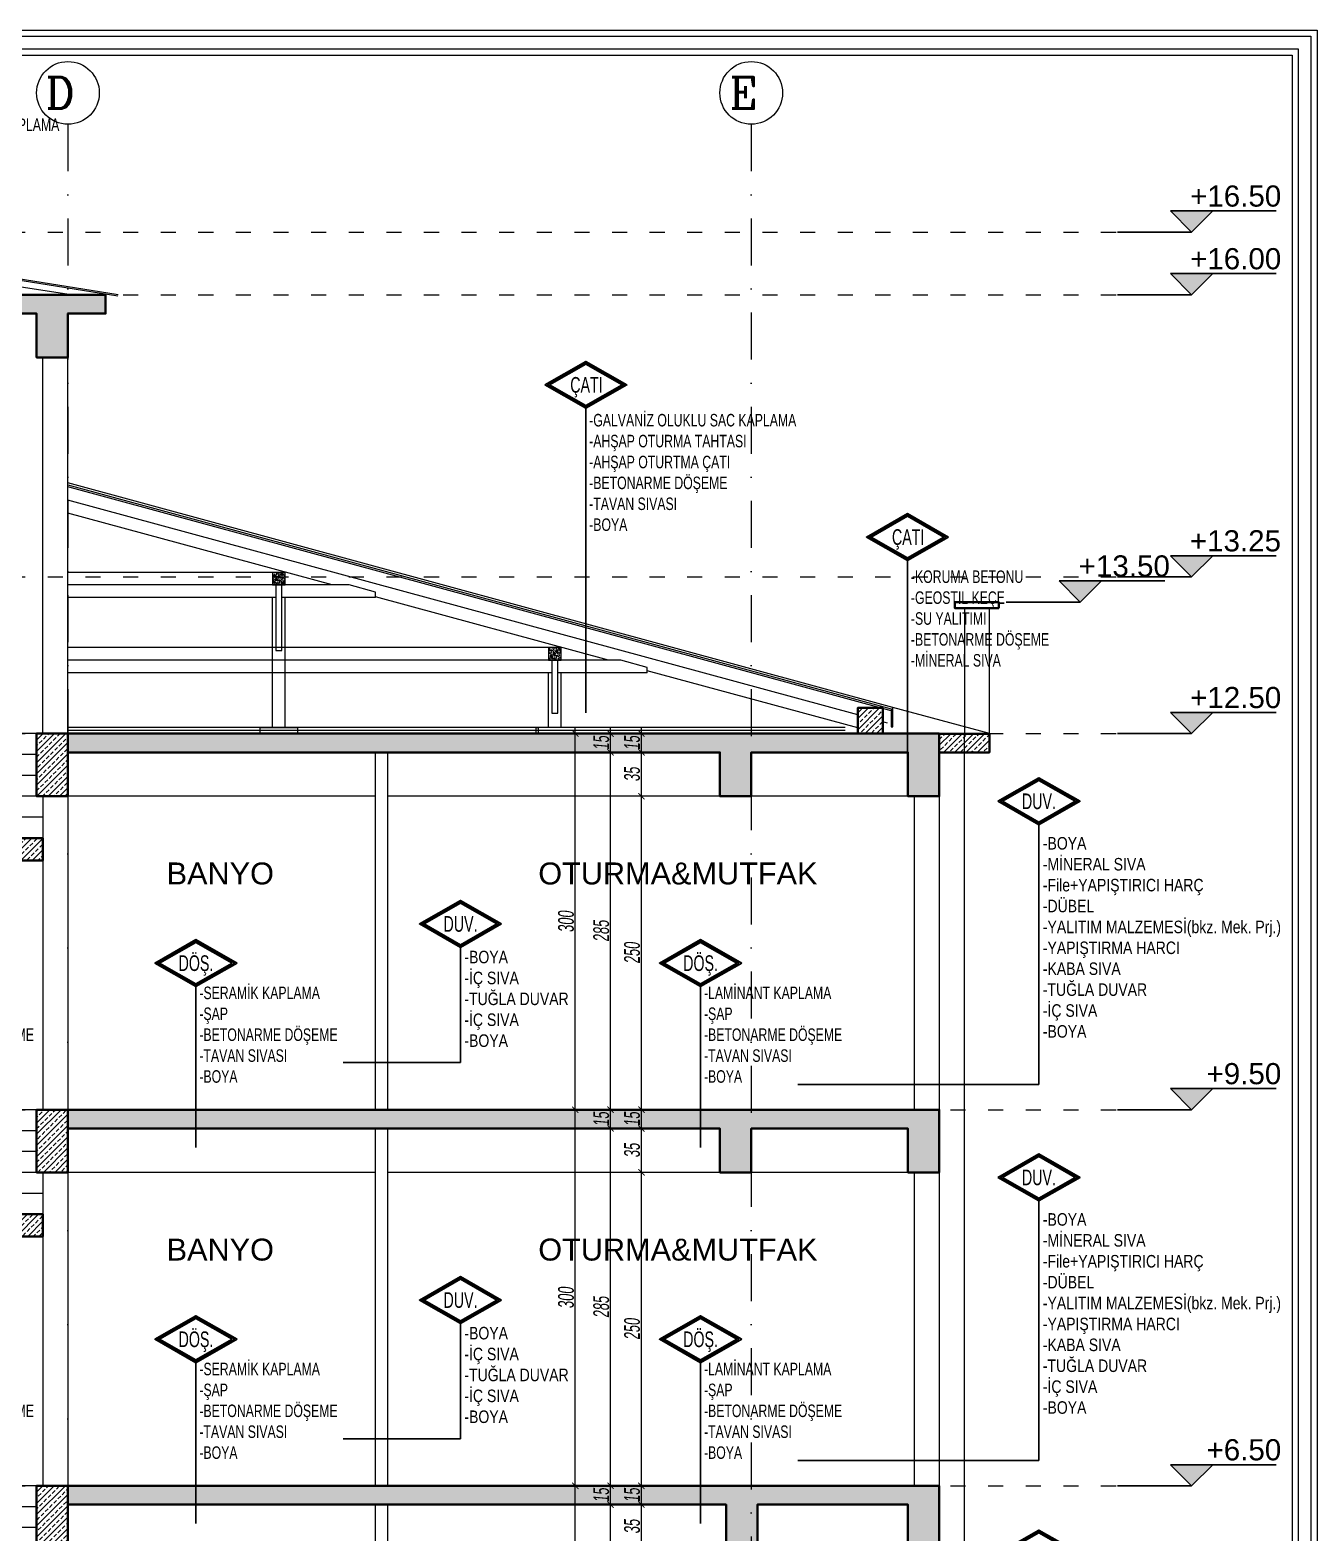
# Model space of a CAD drawing. Header units: millimetres. Extents: x -2145 to 33996, y -835 to 2363.
# Drawn here: x 24819 to 25843, y 467 to 1665 of the extents above; entities that cross this region are included whole.
import ezdxf
from ezdxf.enums import TextEntityAlignment as Align

# ---------------------------------------------------------------- set-up
doc = ezdxf.new("R2010")
doc.units = ezdxf.units.MM
for name, pattern in [('101_TA_921_251_SEC_500&200$0${ Origin Line }', [0]), ('ACAD_ISO03W100', [30, 12, -18]), ('DASHDOT', [1, 0.5, -0.25, 0, -0.25])]:
    doc.linetypes.add(name, pattern=pattern)
for name, color, linetype, lineweight in [('0709_İZOLASYON_Isı', 24, 'BATTING', 5), ('arcCGDM_antet', 85, 'Continuous', 20), ('görünüş 2', 253, 'Continuous', 9), ('NET_AKS', 251, 'DASHDOT', 9), ('NET_AKS_YAZI', 31, 'DASHDOT', 9), ('NET_CATI_KAPLAMA', 254, 'Continuous', 13), ('NET_CATI_TASIYICI', 252, 'Continuous', 9), ('NET_DUVAR', 150, 'Continuous', 18), ('NET_GORUNUS_AKS', 9, 'ACAD_ISO03W100', 9), ('NET_KESİT_KOT', 104, 'Continuous', 25), ('NET_KOLON_TARAMA', 8, 'Continuous', 0), ('NET_TAŞIYICI', 1, 'Continuous', 35), ('NET_ÖLÇÜ İÇ', 54, 'Continuous', 9), ('T-INCE', 254, 'Continuous', 0)]:
    doc.layers.add(name, color=color, linetype=linetype, lineweight=lineweight)
doc.layers.add('NET_YAZI_KATMAN', color=212, linetype='Continuous')
doc.layers.add('text', color=7, linetype='Continuous')
doc.styles.add('A-arial', font='arial.ttf')
doc.styles.add('ARIALTR', font='arial.ttf', dxfattribs={"width": 0.8, "height": 22.5})
doc.styles.add('BODRUM', font='swisscl.ttf', dxfattribs={"width": 0.8, "oblique": 5})
doc.styles.add('MAHAL', font='swisse.ttf', dxfattribs={"width": 0.8})
doc.styles.get("Standard").update_dxf_attribs({"font": 'arial.ttf'})
doc.styles.add('TAks_2', font='ROMANC', dxfattribs={"height": 5})
doc.linetypes.add('BATTING', pattern='A,0.00254,-2.54,[134,ltypeshp.shx,S=2.54,R=0,X=-2.54,Y=0],-5.08,[134,ltypeshp.shx,S=2.54,R=180,X=2.54,Y=0],-2.54', length=10.16254)
doc.dimstyles.new('olcu-50', dxfattribs={"dimscale": 0, "dimtxt": 12.5, "dimasz": 5, "dimexe": 10, "dimexo": 10, "dimgap": 1, "dimtad": 1, "dimdec": 1, "dimzin": 12, "dimtxsty": 'BODRUM', "dimblk": 'ARCHTICK', "dimcen": 8, "dimdle": 5, "dimclrd": 256, "dimclre": 256, "dimclrt": 256, "dimadec": 0, "dimazin": 2, "dimtfac": 1, "dimtdec": 1, "dimtix": 1, "dimtmove": 0, "dimatfit": 3, "dimldrblk": 'ARCHTICK', "dimfxl": 15, "dimfxlon": 1, "dimlwd": -1, "dimlwe": -1, "dimarcsym": 0})
pattern_1 = [(45, (-25702.658, -376.2804), (-4.490128, 4.490128), []), (45, (-25698.168, -376.2804), (-4.490128, 4.490128), [3.175, -1.5875])]

# ---------------------------------------------------------------- blocks, each defined once
blk = doc.blocks.new('*U105')
blk.add_line((0, 0), (0, 128.3))
at = {"ltscale": 150}
for points in [[(32.8, 147), (0, 128.3), (-32.8, 147), (0, 165.8)], [(30.9, 147), (0, 129.4), (-30.9, 147), (0, 164.7)]]:
    blk.add_lwpolyline(points, close=True, dxfattribs=at)
blk.add_lwpolyline([(29, 147), (0, 130.5), (-29, 147), (0, 163.6), (29, 147)], dxfattribs=at)
at = {"style": 'MAHAL', "width": 0.65}
blk.add_attdef('POZ', text='', height=12.5, dxfattribs=at).set_placement((0, 147), align=Align.MIDDLE_CENTER)
blk = doc.blocks.new('*U107')
blk.add_line((0, 0), (0, 207))
at = {"ltscale": 150}
for points in [[(32.8, 225.8), (0, 207), (-32.8, 225.8), (0, 244.5)], [(30.9, 225.8), (0, 208.1), (-30.9, 225.8), (0, 243.4)]]:
    blk.add_lwpolyline(points, close=True, dxfattribs=at)
blk.add_lwpolyline([(29, 225.8), (0, 209.2), (-29, 225.8), (0, 242.4), (29, 225.8)], dxfattribs=at)
at = {"style": 'MAHAL', "width": 0.65}
blk.add_attdef('POZ', text='', height=12.5, dxfattribs=at).set_placement((0, 225.8), align=Align.MIDDLE_CENTER)
blk = doc.blocks.new('*U106')
blk.add_line((0, 0), (0, 91.9))
at = {"ltscale": 150}
for points in [[(32.8, 110.6), (0, 91.9), (-32.8, 110.6), (0, 129.3)], [(30.9, 110.6), (0, 92.9), (-30.9, 110.6), (0, 128.3)]]:
    blk.add_lwpolyline(points, close=True, dxfattribs=at)
blk.add_lwpolyline([(29, 110.6), (0, 94), (-29, 110.6), (0, 127.2), (29, 110.6)], dxfattribs=at)
at = {"style": 'MAHAL', "width": 0.65}
blk.add_attdef('POZ', text='', height=12.5, dxfattribs=at).set_placement((0, 110.6), align=Align.MIDDLE_CENTER)
blk = doc.blocks.new('A$C5e66993a')
at = {"layer": 'NET_KOLON_TARAMA'}
h = blk.add_hatch(dxfattribs=at)
h.set_pattern_fill('ANSI33', color=256)
h.set_pattern_definition([(45, (-25727.658, -376.2804), (-4.490128, 4.490128), []), (45, (-25723.168, -376.2804), (-4.490128, 4.490128), [3.175, -1.5875])])
h.paths.add_polyline_path([(-695, 0), (-720, 0), (-720, -50), (-695, -50)])
h = blk.add_hatch(dxfattribs=at)
h.set_pattern_fill('ANSI33', color=256)
h.set_pattern_definition([(45, (-25702.658, -376.2804), (-4.490128, 4.490128), []), (45, (-25698.168, -376.2804), (-4.490128, 4.490128), [3.175, -1.5875])])
h.paths.add_polyline_path([(-695, -15), (-175, -15), (-175, -50), (-150, -50), (-150, -15), (-25, -15), (-25, -50), (0, -50), (0, 0), (-695, 0)])
h = blk.add_hatch(dxfattribs=at)
h.set_pattern_fill('ANSI33', color=256)
h.set_pattern_definition([(45, (-25574.614, -504.1625), (-4.490128, 4.490128), []), (45, (-25570.124, -504.1625), (-4.490128, 4.490128), [3.175, -1.5875])])
h.paths.add_polyline_path([(-910.8, -215), (-949.2, -215), (-949.2, -200), (-909, -200), (-909, -183.3), (-895, -183.3), (-895, -166.6), (-867, -166.6), (-867, -150), (-840, -150), (-840, -133.3), (-827, -133.3), (-827, -116.6), (-807.9, -116.6), (-807.9, -100), (-783.2, -100), (-783.2, -83.4), (-715, -83.4), (-715, -101.1), (-761, -101.1), (-793.7, -119.3), (-822.6, -146.9), (-839.4, -162.1), (-862.1, -175.7), (-889.6, -194.2)])
at = {"layer": 'NET_DUVAR'}
for p, q in [((-450, -15), (-450, -300)), ((-440, -15), (-440, -300)), ((-715, -50), (-715, -300)), ((-695, -50), (-695, -300)), ((-20, -50), (-20, -300)), ((0, -50), (0, -300))]:
    blk.add_line(p, q, dxfattribs=at)
at = {"layer": 'NET_TAŞIYICI'}
for points in [[(-695, 0), (-720, 0), (-720, -50), (-695, -50)], [(-695, -15), (-175, -15), (-175, -50), (-150, -50), (-150, -15), (-25, -15), (-25, -50), (0, -50), (0, 0), (-695, 0)]]:
    blk.add_lwpolyline(points, close=True, dxfattribs=at)
blk.add_lwpolyline([(-783.2, -83.4), (-715, -83.4), (-715, -101.1), (-761, -101.1)], dxfattribs=at)
at = {"layer": 'NET_YAZI_KATMAN'}
for p, q in [((-475.4, -262.4), (-381.9, -262.4)), ((79.5, -279.8), (-112.9, -279.8))]:
    blk.add_line(p, q, dxfattribs=at)
at = {"layer": 'NET_ÖLÇÜ İÇ'}
blk.add_lwpolyline([(20, -300), (20, 0)], dxfattribs=at)
at = {"layer": 'T-INCE'}
for p, q in [((-720, 0), (-827, 0)), ((-720, -16.7), (-827, -16.7)), ((-720, -33.3), (-827, -33.3)), ((-720, -50), (-827, -50)), ((-450, -50), (-695, -50)), ((-175, -50), (-440, -50)), ((-25, -50), (-150, -50)), ((-715, -66.7), (-827, -66.7))]:
    blk.add_line(p, q, dxfattribs=at)
at = {"layer": 'NET_YAZI_KATMAN'}
ref = blk.add_blockref('*U107', (79.5, -279.8), dxfattribs=dict(at, xscale=-1.000033247630419, yscale=1.000033247630419, zscale=1.000033247630419))
ref.add_attrib('POZ', 'DUV.', dxfattribs={"layer": '0', "height": 12.5, "style": 'MAHAL', "width": 0.65}).set_placement((79.5, -54), align=Align.MIDDLE_CENTER)
at = {"layer": 'NET_YAZI_KATMAN', "xscale": 1.000033247630419, "yscale": 1.000033247630419, "zscale": 1.000033247630419}
for name, p, values in [('*U106', (-381.9, -262.4), {'POZ': 'DUV.'}), ('*U105', (-592.9, -330.1), {'POZ': 'DÖŞ.'}), ('*U105', (-190.4, -330.1), {'POZ': 'DÖŞ.'})]:
    blk.add_blockref(name, p, dxfattribs=at).add_auto_attribs(values)
at = {"layer": 'NET_YAZI_KATMAN', "char_height": 10, "width": 203.343, "attachment_point": 1, "style": 'ARIALTR'}
for s, insert in [(' -BOYA\\P -MİNERAL SIVA\\P -File+YAPIŞTIRICI HARÇ\\P -DÜBEL\\P -YALITIM MALZEMESİ(bkz. Mek. Prj.)\\P -YAPIŞTIRMA HARCI\\P -KABA SIVA\\P -TUĞLA DUVAR\\P -İÇ SIVA\\P -BOYA', (79.5, -82.5)), (' -BOYA\\P -İÇ SIVA\\P -TUĞLA DUVAR\\P -İÇ SIVA\\P -BOYA', (-381.9, -173.2)), ('{\\W0.7; -SERAMİK KAPLAMA\\P -ŞAP\\P -BETONARME DÖŞEME\\P -TAVAN SIVASI\\P -BOYA}', (-835.1, -201.8)), ('{\\W0.7; -SERAMİK KAPLAMA\\P -ŞAP\\P -BETONARME DÖŞEME\\P -TAVAN SIVASI\\P -BOYA}', (-592.9, -201.8)), ('{\\W0.7; -LAMİNANT KAPLAMA\\P -ŞAP\\P -BETONARME DÖŞEME\\P -TAVAN SIVASI\\P -BOYA}', (-190.4, -201.8))]:
    blk.add_mtext(s, dxfattribs=dict(at, insert=insert))
at = {"layer": 'text', "linetype": 'Continuous', "char_height": 17.5, "width": 180, "attachment_point": 2, "line_spacing_factor": 0.9}
for s, insert in [('BANYO', (-573.5, -102.8)), ('OTURMA&MUTFAK', (-208.5, -102.8))]:
    blk.add_mtext(s, dxfattribs=dict(at, insert=insert))
blk = doc.blocks.new('A$Cfb3bce43')
at = {"layer": 'NET_KOLON_TARAMA'}
h = blk.add_hatch(dxfattribs=at)
h.set_pattern_fill('ANSI33', color=256)
h.set_pattern_definition(pattern_1)
h.paths.add_polyline_path([(-695, 0), (-720, 0), (-720, -50), (-695, -50)])
h = blk.add_hatch(dxfattribs=at)
h.set_pattern_fill('ANSI33', color=256)
h.set_pattern_definition(pattern_1)
h.paths.add_polyline_path([(-695, -15), (-170, -15), (-170, -50), (-145, -50), (-145, -15), (-25, -15), (-25, -50), (0, -50), (0, 0), (-695, 0)])
at = {"layer": 'NET_DUVAR'}
for p, q in [((-450, -15), (-450, -300)), ((-440, -15), (-440, -300))]:
    blk.add_line(p, q, dxfattribs=at)
at = {"layer": 'NET_TAŞIYICI'}
for points in [[(-695, 0), (-720, 0), (-720, -50), (-695, -50)], [(-695, -15), (-170, -15), (-170, -50), (-145, -50), (-145, -15), (-25, -15), (-25, -50), (0, -50), (0, 0), (-695, 0)]]:
    blk.add_lwpolyline(points, close=True, dxfattribs=at)
at = {"layer": 'T-INCE'}
for p, q in [((-720, 0), (-827, 0)), ((-720, -16.7), (-827, -16.7)), ((-720, -33.3), (-827, -33.3))]:
    blk.add_line(p, q, dxfattribs=at)
blk.add_lwpolyline([(20, -300), (20, 0)], dxfattribs=at)
at = {"layer": 'NET_YAZI_KATMAN'}
ref = blk.add_blockref('*U107', (79.5, -279.8), dxfattribs=dict(at, xscale=-1.000033247630419, yscale=1.000033247630419, zscale=1.000033247630419))
ref.add_attrib('POZ', 'DUV.', dxfattribs={"layer": '0', "height": 12.5, "style": 'MAHAL', "width": 0.65}).set_placement((79.5, -54), align=Align.MIDDLE_CENTER)
blk = doc.blocks.new('*U44')
blk.add_line((0, 0), (0, 242.8))
at = {"ltscale": 150}
for points in [[(32.8, 261.5), (0, 242.8), (-32.8, 261.5), (0, 280.2)], [(30.9, 261.5), (0, 243.8), (-30.9, 261.5), (0, 279.1)]]:
    blk.add_lwpolyline(points, close=True, dxfattribs=at)
blk.add_lwpolyline([(29, 261.5), (0, 244.9), (-29, 261.5), (0, 278.1), (29, 261.5)], dxfattribs=at)
at = {"style": 'MAHAL', "width": 0.65}
blk.add_attdef('POZ', text='', height=12.5, dxfattribs=at).set_placement((0, 261.5), align=Align.MIDDLE_CENTER)
blk = doc.blocks.new('_ArchTick')
at = {"color": 0, "linetype": 'ByBlock', "const_width": 0.15}
blk.add_lwpolyline([(-0.5, -0.5), (0.5, 0.5)], dxfattribs=at)
blk = doc.blocks.new('*D700')
at = {"layer": 'Defpoints', "color": 0, "transparency": 16777216}
for p in [(25307, 504.2), (25307, 504.2), (25307, 489.2)]:
    blk.add_point(p, dxfattribs=at)
at = {"layer": 'NET_ÖLÇÜ İÇ', "transparency": 16777216}
for p, q in [((25307, 504.2), (25297, 504.2)), ((25307, 484.2), (25307, 509.2)), ((25307, 489.2), (25297, 489.2))]:
    blk.add_line(p, q, dxfattribs=at)
at = {"layer": 'NET_ÖLÇÜ İÇ', "transparency": 16777216, "xscale": 5, "yscale": 5, "zscale": 5}
for p, rotation in [((25307, 504.2), 90), ((25307, 489.2), 270)]:
    blk.add_blockref('_ArchTick', p, dxfattribs=dict(at, rotation=rotation))
at = {"layer": 'NET_ÖLÇÜ İÇ', "transparency": 16777216, "insert": (25299.6, 496.7), "char_height": 12.5, "attachment_point": 5, "rotation": 90, "style": 'BODRUM'}
blk.add_mtext('15', dxfattribs=at)
blk = doc.blocks.new('*D701')
at = {"layer": 'Defpoints', "color": 0, "transparency": 16777216}
for p in [(25307, 754.2), (25307, 754.2), (25307, 504.2)]:
    blk.add_point(p, dxfattribs=at)
at = {"layer": 'NET_ÖLÇÜ İÇ', "transparency": 16777216}
for p, q in [((25307, 499.2), (25307, 759.2)), ((25307, 754.2), (25297, 754.2)), ((25307, 504.2), (25297, 504.2))]:
    blk.add_line(p, q, dxfattribs=at)
at = {"layer": 'NET_ÖLÇÜ İÇ', "transparency": 16777216, "xscale": 5, "yscale": 5, "zscale": 5}
for p, rotation in [((25307, 754.2), 90), ((25307, 504.2), 270)]:
    blk.add_blockref('_ArchTick', p, dxfattribs=dict(at, rotation=rotation))
at = {"layer": 'NET_ÖLÇÜ İÇ', "transparency": 16777216, "insert": (25299.6, 629.2), "char_height": 12.5, "attachment_point": 5, "rotation": 90, "style": 'BODRUM'}
blk.add_mtext('250', dxfattribs=at)
blk = doc.blocks.new('*D702')
at = {"layer": 'Defpoints', "color": 0, "transparency": 16777216}
for p in [(25307, 804.2), (25307, 804.2), (25307, 789.2)]:
    blk.add_point(p, dxfattribs=at)
at = {"layer": 'NET_ÖLÇÜ İÇ', "transparency": 16777216}
for p, q in [((25307, 804.2), (25297, 804.2)), ((25307, 784.2), (25307, 809.2)), ((25307, 789.2), (25297, 789.2))]:
    blk.add_line(p, q, dxfattribs=at)
at = {"layer": 'NET_ÖLÇÜ İÇ', "transparency": 16777216, "xscale": 5, "yscale": 5, "zscale": 5}
for p, rotation in [((25307, 804.2), 90), ((25307, 789.2), 270)]:
    blk.add_blockref('_ArchTick', p, dxfattribs=dict(at, rotation=rotation))
at = {"layer": 'NET_ÖLÇÜ İÇ', "transparency": 16777216, "insert": (25299.6, 796.7), "char_height": 12.5, "attachment_point": 5, "rotation": 90, "style": 'BODRUM'}
blk.add_mtext('15', dxfattribs=at)
blk = doc.blocks.new('*D703')
at = {"layer": 'Defpoints', "color": 0, "transparency": 16777216}
for p in [(25307, 1054.2), (25307, 1054.2), (25307, 804.2)]:
    blk.add_point(p, dxfattribs=at)
at = {"layer": 'NET_ÖLÇÜ İÇ', "transparency": 16777216}
for p, q in [((25307, 799.2), (25307, 1059.2)), ((25307, 1054.2), (25297, 1054.2)), ((25307, 804.2), (25297, 804.2))]:
    blk.add_line(p, q, dxfattribs=at)
at = {"layer": 'NET_ÖLÇÜ İÇ', "transparency": 16777216, "xscale": 5, "yscale": 5, "zscale": 5}
for p, rotation in [((25307, 1054.2), 90), ((25307, 804.2), 270)]:
    blk.add_blockref('_ArchTick', p, dxfattribs=dict(at, rotation=rotation))
at = {"layer": 'NET_ÖLÇÜ İÇ', "transparency": 16777216, "insert": (25299.6, 929.2), "char_height": 12.5, "attachment_point": 5, "rotation": 90, "style": 'BODRUM'}
blk.add_mtext('250', dxfattribs=at)
blk = doc.blocks.new('*D704')
at = {"layer": 'Defpoints', "color": 0, "transparency": 16777216}
for p in [(25307, 1104.2), (25307, 1104.2), (25307, 1089.2)]:
    blk.add_point(p, dxfattribs=at)
at = {"layer": 'NET_ÖLÇÜ İÇ', "transparency": 16777216}
for p, q in [((25307, 1104.2), (25297, 1104.2)), ((25307, 1084.2), (25307, 1109.2)), ((25307, 1089.2), (25297, 1089.2))]:
    blk.add_line(p, q, dxfattribs=at)
at = {"layer": 'NET_ÖLÇÜ İÇ', "transparency": 16777216, "xscale": 5, "yscale": 5, "zscale": 5}
for p, rotation in [((25307, 1104.2), 90), ((25307, 1089.2), 270)]:
    blk.add_blockref('_ArchTick', p, dxfattribs=dict(at, rotation=rotation))
at = {"layer": 'NET_ÖLÇÜ İÇ', "transparency": 16777216, "insert": (25299.6, 1096.7), "char_height": 12.5, "attachment_point": 5, "rotation": 90, "style": 'BODRUM'}
blk.add_mtext('15', dxfattribs=at)
blk = doc.blocks.new('*D690')
at = {"layer": 'Defpoints', "color": 0, "transparency": 16777216}
for p in [(25307, 489.2), (25307, 489.2), (25307, 454.2)]:
    blk.add_point(p, dxfattribs=at)
at = {"layer": 'NET_ÖLÇÜ İÇ', "transparency": 16777216}
for p, q in [((25307, 449.2), (25307, 494.2)), ((25307, 489.2), (25297, 489.2)), ((25307, 454.2), (25297, 454.2))]:
    blk.add_line(p, q, dxfattribs=at)
at = {"layer": 'NET_ÖLÇÜ İÇ', "transparency": 16777216, "xscale": 5, "yscale": 5, "zscale": 5}
for p, rotation in [((25307, 489.2), 90), ((25307, 454.2), 270)]:
    blk.add_blockref('_ArchTick', p, dxfattribs=dict(at, rotation=rotation))
at = {"layer": 'NET_ÖLÇÜ İÇ', "transparency": 16777216, "insert": (25299.6, 471.7), "char_height": 12.5, "attachment_point": 5, "rotation": 90, "style": 'BODRUM'}
blk.add_mtext('35', dxfattribs=at)
blk = doc.blocks.new('*D691')
at = {"layer": 'Defpoints', "color": 0, "transparency": 16777216}
for p in [(25307, 789.2), (25307, 789.2), (25307, 754.2)]:
    blk.add_point(p, dxfattribs=at)
at = {"layer": 'NET_ÖLÇÜ İÇ', "transparency": 16777216}
for p, q in [((25307, 749.2), (25307, 794.2)), ((25307, 789.2), (25297, 789.2)), ((25307, 754.2), (25297, 754.2))]:
    blk.add_line(p, q, dxfattribs=at)
at = {"layer": 'NET_ÖLÇÜ İÇ', "transparency": 16777216, "xscale": 5, "yscale": 5, "zscale": 5}
for p, rotation in [((25307, 789.2), 90), ((25307, 754.2), 270)]:
    blk.add_blockref('_ArchTick', p, dxfattribs=dict(at, rotation=rotation))
at = {"layer": 'NET_ÖLÇÜ İÇ', "transparency": 16777216, "insert": (25299.6, 771.7), "char_height": 12.5, "attachment_point": 5, "rotation": 90, "style": 'BODRUM'}
blk.add_mtext('35', dxfattribs=at)
blk = doc.blocks.new('*D692')
at = {"layer": 'Defpoints', "color": 0, "transparency": 16777216}
for p in [(25307, 1089.2), (25307, 1089.2), (25307, 1054.2)]:
    blk.add_point(p, dxfattribs=at)
at = {"layer": 'NET_ÖLÇÜ İÇ', "transparency": 16777216}
for p, q in [((25307, 1049.2), (25307, 1094.2)), ((25307, 1089.2), (25297, 1089.2)), ((25307, 1054.2), (25297, 1054.2))]:
    blk.add_line(p, q, dxfattribs=at)
at = {"layer": 'NET_ÖLÇÜ İÇ', "transparency": 16777216, "xscale": 5, "yscale": 5, "zscale": 5}
for p, rotation in [((25307, 1089.2), 90), ((25307, 1054.2), 270)]:
    blk.add_blockref('_ArchTick', p, dxfattribs=dict(at, rotation=rotation))
at = {"layer": 'NET_ÖLÇÜ İÇ', "transparency": 16777216, "insert": (25299.6, 1071.7), "char_height": 12.5, "attachment_point": 5, "rotation": 90, "style": 'BODRUM'}
blk.add_mtext('35', dxfattribs=at)
blk = doc.blocks.new('*D709')
at = {"layer": 'Defpoints', "color": 0, "transparency": 16777216}
for p in [(25282.4, 489.2), (25282.4, 489.2), (25282.4, 204.2)]:
    blk.add_point(p, dxfattribs=at)
at = {"layer": 'NET_ÖLÇÜ İÇ', "transparency": 16777216}
for p, q in [((25282.4, 199.2), (25282.4, 494.2)), ((25282.4, 489.2), (25272.4, 489.2)), ((25282.4, 204.2), (25272.4, 204.2))]:
    blk.add_line(p, q, dxfattribs=at)
at = {"layer": 'NET_ÖLÇÜ İÇ', "transparency": 16777216, "xscale": 5, "yscale": 5, "zscale": 5}
for p, rotation in [((25282.4, 489.2), 90), ((25282.4, 204.2), 270)]:
    blk.add_blockref('_ArchTick', p, dxfattribs=dict(at, rotation=rotation))
at = {"layer": 'NET_ÖLÇÜ İÇ', "transparency": 16777216, "insert": (25275, 346.7), "char_height": 12.5, "attachment_point": 5, "rotation": 90, "style": 'BODRUM'}
blk.add_mtext('285', dxfattribs=at)
blk = doc.blocks.new('*D710')
at = {"layer": 'Defpoints', "color": 0, "transparency": 16777216}
for p in [(25282.4, 504.2), (25282.4, 504.2), (25282.4, 489.2)]:
    blk.add_point(p, dxfattribs=at)
at = {"layer": 'NET_ÖLÇÜ İÇ', "transparency": 16777216}
for p, q in [((25282.4, 504.2), (25272.4, 504.2)), ((25282.4, 484.2), (25282.4, 509.2)), ((25282.4, 489.2), (25272.4, 489.2))]:
    blk.add_line(p, q, dxfattribs=at)
at = {"layer": 'NET_ÖLÇÜ İÇ', "transparency": 16777216, "xscale": 5, "yscale": 5, "zscale": 5}
for p, rotation in [((25282.4, 504.2), 90), ((25282.4, 489.2), 270)]:
    blk.add_blockref('_ArchTick', p, dxfattribs=dict(at, rotation=rotation))
at = {"layer": 'NET_ÖLÇÜ İÇ', "transparency": 16777216, "insert": (25275, 496.7), "char_height": 12.5, "attachment_point": 5, "rotation": 90, "style": 'BODRUM'}
blk.add_mtext('15', dxfattribs=at)
blk = doc.blocks.new('*D711')
at = {"layer": 'Defpoints', "color": 0, "transparency": 16777216}
for p in [(25282.4, 789.2), (25282.4, 789.2), (25282.4, 504.2)]:
    blk.add_point(p, dxfattribs=at)
at = {"layer": 'NET_ÖLÇÜ İÇ', "transparency": 16777216}
for p, q in [((25282.4, 499.2), (25282.4, 794.2)), ((25282.4, 789.2), (25272.4, 789.2)), ((25282.4, 504.2), (25272.4, 504.2))]:
    blk.add_line(p, q, dxfattribs=at)
at = {"layer": 'NET_ÖLÇÜ İÇ', "transparency": 16777216, "xscale": 5, "yscale": 5, "zscale": 5}
for p, rotation in [((25282.4, 789.2), 90), ((25282.4, 504.2), 270)]:
    blk.add_blockref('_ArchTick', p, dxfattribs=dict(at, rotation=rotation))
at = {"layer": 'NET_ÖLÇÜ İÇ', "transparency": 16777216, "insert": (25275, 646.7), "char_height": 12.5, "attachment_point": 5, "rotation": 90, "style": 'BODRUM'}
blk.add_mtext('285', dxfattribs=at)
blk = doc.blocks.new('*D712')
at = {"layer": 'Defpoints', "color": 0, "transparency": 16777216}
for p in [(25282.4, 804.2), (25282.4, 804.2), (25282.4, 789.2)]:
    blk.add_point(p, dxfattribs=at)
at = {"layer": 'NET_ÖLÇÜ İÇ', "transparency": 16777216}
for p, q in [((25282.4, 804.2), (25272.4, 804.2)), ((25282.4, 784.2), (25282.4, 809.2)), ((25282.4, 789.2), (25272.4, 789.2))]:
    blk.add_line(p, q, dxfattribs=at)
at = {"layer": 'NET_ÖLÇÜ İÇ', "transparency": 16777216, "xscale": 5, "yscale": 5, "zscale": 5}
for p, rotation in [((25282.4, 804.2), 90), ((25282.4, 789.2), 270)]:
    blk.add_blockref('_ArchTick', p, dxfattribs=dict(at, rotation=rotation))
at = {"layer": 'NET_ÖLÇÜ İÇ', "transparency": 16777216, "insert": (25275, 796.7), "char_height": 12.5, "attachment_point": 5, "rotation": 90, "style": 'BODRUM'}
blk.add_mtext('15', dxfattribs=at)
blk = doc.blocks.new('*D713')
at = {"layer": 'Defpoints', "color": 0, "transparency": 16777216}
for p in [(25282.4, 1089.2), (25282.4, 1089.2), (25282.4, 804.2)]:
    blk.add_point(p, dxfattribs=at)
at = {"layer": 'NET_ÖLÇÜ İÇ', "transparency": 16777216}
for p, q in [((25282.4, 799.2), (25282.4, 1094.2)), ((25282.4, 1089.2), (25272.4, 1089.2)), ((25282.4, 804.2), (25272.4, 804.2))]:
    blk.add_line(p, q, dxfattribs=at)
at = {"layer": 'NET_ÖLÇÜ İÇ', "transparency": 16777216, "xscale": 5, "yscale": 5, "zscale": 5}
for p, rotation in [((25282.4, 1089.2), 90), ((25282.4, 804.2), 270)]:
    blk.add_blockref('_ArchTick', p, dxfattribs=dict(at, rotation=rotation))
at = {"layer": 'NET_ÖLÇÜ İÇ', "transparency": 16777216, "insert": (25275, 946.7), "char_height": 12.5, "attachment_point": 5, "rotation": 90, "style": 'BODRUM'}
blk.add_mtext('285', dxfattribs=at)
blk = doc.blocks.new('*D714')
at = {"layer": 'Defpoints', "color": 0, "transparency": 16777216}
for p in [(25282.4, 1104.2), (25282.4, 1104.2), (25282.4, 1089.2)]:
    blk.add_point(p, dxfattribs=at)
at = {"layer": 'NET_ÖLÇÜ İÇ', "transparency": 16777216}
for p, q in [((25282.4, 1104.2), (25272.4, 1104.2)), ((25282.4, 1084.2), (25282.4, 1109.2)), ((25282.4, 1089.2), (25272.4, 1089.2))]:
    blk.add_line(p, q, dxfattribs=at)
at = {"layer": 'NET_ÖLÇÜ İÇ', "transparency": 16777216, "xscale": 5, "yscale": 5, "zscale": 5}
for p, rotation in [((25282.4, 1104.2), 90), ((25282.4, 1089.2), 270)]:
    blk.add_blockref('_ArchTick', p, dxfattribs=dict(at, rotation=rotation))
at = {"layer": 'NET_ÖLÇÜ İÇ', "transparency": 16777216, "insert": (25275, 1096.7), "char_height": 12.5, "attachment_point": 5, "rotation": 90, "style": 'BODRUM'}
blk.add_mtext('15', dxfattribs=at)
blk = doc.blocks.new('*D717')
at = {"layer": 'Defpoints', "color": 0, "transparency": 16777216}
for p in [(25254.3, 504.2), (25254.3, 504.2), (25254.3, 204.2)]:
    blk.add_point(p, dxfattribs=at)
at = {"layer": 'NET_ÖLÇÜ İÇ', "transparency": 16777216}
for p, q in [((25254.3, 504.2), (25244.3, 504.2)), ((25254.3, 199.2), (25254.3, 509.2)), ((25254.3, 204.2), (25244.3, 204.2))]:
    blk.add_line(p, q, dxfattribs=at)
at = {"layer": 'NET_ÖLÇÜ İÇ', "transparency": 16777216, "xscale": 5, "yscale": 5, "zscale": 5}
for p, rotation in [((25254.3, 504.2), 90), ((25254.3, 204.2), 270)]:
    blk.add_blockref('_ArchTick', p, dxfattribs=dict(at, rotation=rotation))
at = {"layer": 'NET_ÖLÇÜ İÇ', "transparency": 16777216, "insert": (25246.9, 354.2), "char_height": 12.5, "attachment_point": 5, "rotation": 90, "style": 'BODRUM'}
blk.add_mtext('300', dxfattribs=at)
blk = doc.blocks.new('*D718')
at = {"layer": 'Defpoints', "color": 0, "transparency": 16777216}
for p in [(25254.3, 804.2), (25254.3, 804.2), (25254.3, 504.2)]:
    blk.add_point(p, dxfattribs=at)
at = {"layer": 'NET_ÖLÇÜ İÇ', "transparency": 16777216}
for p, q in [((25254.3, 804.2), (25244.3, 804.2)), ((25254.3, 499.2), (25254.3, 809.2)), ((25254.3, 504.2), (25244.3, 504.2))]:
    blk.add_line(p, q, dxfattribs=at)
at = {"layer": 'NET_ÖLÇÜ İÇ', "transparency": 16777216, "xscale": 5, "yscale": 5, "zscale": 5}
for p, rotation in [((25254.3, 804.2), 90), ((25254.3, 504.2), 270)]:
    blk.add_blockref('_ArchTick', p, dxfattribs=dict(at, rotation=rotation))
at = {"layer": 'NET_ÖLÇÜ İÇ', "transparency": 16777216, "insert": (25246.9, 654.2), "char_height": 12.5, "attachment_point": 5, "rotation": 90, "style": 'BODRUM'}
blk.add_mtext('300', dxfattribs=at)
blk = doc.blocks.new('*D719')
at = {"layer": 'Defpoints', "color": 0, "transparency": 16777216}
for p in [(25254.3, 1104.2), (25254.3, 1104.2), (25254.3, 804.2)]:
    blk.add_point(p, dxfattribs=at)
at = {"layer": 'NET_ÖLÇÜ İÇ', "transparency": 16777216}
for p, q in [((25254.3, 1104.2), (25244.3, 1104.2)), ((25254.3, 799.2), (25254.3, 1109.2)), ((25254.3, 804.2), (25244.3, 804.2))]:
    blk.add_line(p, q, dxfattribs=at)
at = {"layer": 'NET_ÖLÇÜ İÇ', "transparency": 16777216, "xscale": 5, "yscale": 5, "zscale": 5}
for p, rotation in [((25254.3, 1104.2), 90), ((25254.3, 804.2), 270)]:
    blk.add_blockref('_ArchTick', p, dxfattribs=dict(at, rotation=rotation))
at = {"layer": 'NET_ÖLÇÜ İÇ', "transparency": 16777216, "insert": (25246.9, 954.2), "char_height": 12.5, "attachment_point": 5, "rotation": 90, "style": 'BODRUM'}
blk.add_mtext('300', dxfattribs=at)
blk = doc.blocks.new('kot_kesit')
for p, q in [((-25, 25), (100, 25)), ((0, 0), (-25, 25)), ((0, 0), (25, 25)), ((-87.5, 0), (0, 0))]:
    blk.add_line(p, q)
blk.add_solid([(25, 25), (-25, 25), (0, 0)])
at = {"style": 'A-arial'}
blk.add_attdef('KOT', (37.2, 30.1), '', height=25, dxfattribs=at)
blk = doc.blocks.new('*U1895')
blk.add_line((0, 0), (0, 170.1))
at = {"ltscale": 150}
for points in [[(32.8, 188.8), (0, 170.1), (-32.8, 188.8), (0, 207.5)], [(30.9, 188.8), (0, 171.2), (-30.9, 188.8), (0, 206.5)]]:
    blk.add_lwpolyline(points, close=True, dxfattribs=at)
blk.add_lwpolyline([(29, 188.8), (0, 172.2), (-29, 188.8), (0, 205.4), (29, 188.8)], dxfattribs=at)
at = {"style": 'MAHAL', "width": 0.65}
blk.add_attdef('POZ', text='', height=12.5, dxfattribs=at).set_placement((0, 188.8), align=Align.MIDDLE_CENTER)

msp = doc.modelspace()

# ---------------------------------------------------------------- hatches: boundary and pattern name
at = {"layer": 'NET_CATI_KAPLAMA', "linetype": 'ByBlock'}
h = msp.add_hatch(dxfattribs=at)
h.set_pattern_fill('GOST_WOOD', color=256, scale=0.5, angle=45)
h.set_pattern_definition([(135, (7470.1744, -12730.4822), (2.12132034, 2.12132034), [5, -1]), (135, (7471.5886, -12730.4822), (2.12132034, 2.12132034), [3, -0.75, 1.5, -0.75]), (135, (7473.3563, -12730.8357), (2.12132034, 2.12132034), [5, -1])])
h.paths.add_polyline_path([(25022.8, 1232.72), (25012.8, 1232.72), (25012.8, 1222.72), (25022.8, 1222.72)])
h = msp.add_hatch(dxfattribs=at)
h.set_pattern_fill('GOST_WOOD', color=256, scale=0.5, angle=45)
h.set_pattern_definition([(135, (7250.0324, -12790.4822), (2.12132034, 2.12132034), [5, -1]), (135, (7251.4466, -12790.4822), (2.12132034, 2.12132034), [3, -0.75, 1.5, -0.75]), (135, (7253.2143, -12790.8357), (2.12132034, 2.12132034), [5, -1])])
h.paths.add_polyline_path([(25242.94, 1172.72), (25232.94, 1172.72), (25232.94, 1162.72), (25242.94, 1162.72)])
at = {"layer": 'NET_KOLON_TARAMA'}
h = msp.add_hatch(dxfattribs=at)
h.set_pattern_fill('ANSI33', color=256)
h.set_pattern_definition([(45, (1158.628, 151.003), (-4.490128, 4.490128), []), (45, (1163.1184, 151.003), (-4.490128, 4.490128), [3.175, -1.5875])])
h.paths.add_polyline_path([(24879.61, 1454.16), (24249.61, 1454.16), (24249.61, 1439.16), (24279.61, 1439.16), (24279.61, 1404.16), (24304.61, 1404.16), (24304.61, 1439.16), (24824.61, 1439.16), (24824.61, 1404.16), (24849.61, 1404.16), (24849.61, 1439.16), (24879.61, 1439.16)])
h = msp.add_hatch(dxfattribs=at)
h.set_pattern_fill('ANSI33', color=256)
h.paths.add_polyline_path([(25499.61, 1124.59), (25479.61, 1124.59), (25479.61, 1104.16), (25499.61, 1104.16)])
h = msp.add_hatch(dxfattribs=at)
h.set_pattern_fill('ANSI33', color=256)
h.set_pattern_definition([(45, (-417917.355, -4422380.701), (-4.4901280605, 4.4901280605), []), (45, (-417912.865, -4422380.701), (-4.4901280605, 4.4901280605), [3.175, -1.5875])])
h.paths.add_polyline_path([(25584.61, 1089.16), (25584.61, 1104.11), (25544.61, 1104.11), (25544.61, 1089.16)])

# ---------------------------------------------------------------- linework, layer by layer
at = {"layer": '0709_İZOLASYON_Isı', "linetype": 'Continuous', "ltscale": 0.124}
msp.add_lwpolyline([(25469.61, 1109.16), (24849.61, 1109.16)], dxfattribs=at)
at = {"layer": '0709_İZOLASYON_Isı', "ltscale": 0.124}
msp.add_lwpolyline([(25469.61, 1106.66), (24849.61, 1106.66)], dxfattribs=at)
at = {"layer": 'arcCGDM_antet', "ltscale": 10}
for points in [[(23345.97, 1665.32), (25845.97, 1665.32), (25845.97, -834.68), (23345.97, -834.68)], [(23350.97, 1660.32), (25840.97, 1660.32), (25840.97, -829.68), (23350.97, -829.68)], [(23360.97, 1650.32), (25830.97, 1650.32), (25830.97, -769.68), (23360.97, -769.68)], [(23365.97, 1645.32), (25825.97, 1645.32), (25825.97, -764.68), (23365.97, -764.68)]]:
    msp.add_lwpolyline(points, close=True, dxfattribs=at)
at = {"layer": 'görünüş 2'}
for points in [[(24889.61, 1454.16), (24577.11, 1504.16), (24239.61, 1454.16)], [(24889.46, 1453.17), (24577.11, 1503.15), (24239.77, 1453.17)], [(24852.23, 1454.16), (24685.44, 1479.57)]]:
    msp.add_lwpolyline(points, dxfattribs=at)
at = {"layer": 'NET_AKS', "ltscale": 75}
for p, q in [((24849.61, 1590.21), (24849.61, -766.24)), ((25394.61, 1590.21), (25394.61, -766.24))]:
    msp.add_line(p, q, dxfattribs=at)
at = {"layer": 'NET_AKS', "linetype": 'Continuous', "ltscale": 100}
for centre in [(24849.61, 1615.21), (25394.61, 1615.21)]:
    msp.add_circle(centre, 25, dxfattribs=at)
at = {"layer": 'NET_CATI_KAPLAMA'}
for p, q in [((25507.61, 1125.11), (24849.61, 1304.16)), ((25506.11, 1122.44), (24849.61, 1301.06))]:
    msp.add_line(p, q, dxfattribs=at)
at = {"layer": 'NET_CATI_KAPLAMA', "linetype": '101_TA_921_251_SEC_500&200$0${ Origin Line }'}
msp.add_line((25584.61, 1104.16), (25507.61, 1125.11), dxfattribs=at)
at = {"layer": 'NET_CATI_KAPLAMA'}
msp.add_lwpolyline([(24849.61, 1302.63), (25506.11, 1124.01), (25506.11, 1109.44), (25507.61, 1109.44), (25507.61, 1125.11)], dxfattribs=at)
at = {"layer": 'NET_CATI_KAPLAMA', "linetype": 'ByBlock'}
for points in [[(25022.8, 1232.72), (25012.8, 1232.72), (25012.8, 1222.72), (25022.8, 1222.72), (25022.8, 1232.72)], [(25242.94, 1172.72), (25232.94, 1172.72), (25232.94, 1162.72), (25242.94, 1162.72), (25242.94, 1172.72)]]:
    msp.add_lwpolyline(points, dxfattribs=at)
at = {"layer": 'NET_CATI_TASIYICI'}
for p, q in [((25479.61, 1119.01), (24849.61, 1290.42)), ((25060.35, 1222.72), (24849.61, 1280.06)), ((25012.8, 1232.72), (24849.61, 1232.72)), ((25073.87, 1222.72), (24849.61, 1222.72)), ((25094.97, 1216.98), (25073.87, 1222.72)), ((25015.3, 1212.72), (24849.61, 1212.72)), ((25012.8, 1109.16), (25012.8, 1212.72)), ((25094.97, 1212.72), (25020.3, 1212.72)), ((25022.8, 1109.16), (25022.8, 1212.72)), ((25094.97, 1212.72), (25094.97, 1216.98)), ((25280.87, 1162.72), (25094.97, 1213.3)), ((25232.94, 1172.72), (24849.61, 1172.72)), ((25290.55, 1162.72), (24849.61, 1162.72)), ((25235.44, 1152.72), (24849.61, 1152.72)), ((25232.94, 1109.16), (25232.94, 1152.72)), ((25311.65, 1152.72), (25240.44, 1152.72)), ((25242.94, 1109.16), (25242.94, 1152.72)), ((25311.65, 1156.98), (25290.55, 1162.72)), ((25311.65, 1152.72), (25311.65, 1156.98)), ((25479.61, 1108.65), (25311.65, 1154.35)), ((25503.42, 1112.53), (25499.61, 1113.57))]:
    msp.add_line(p, q, dxfattribs=at)
for points in [[(25015.3, 1222.72), (25015.3, 1170.33), (25020.3, 1170.33), (25020.3, 1222.72)], [(25235.44, 1162.72), (25235.44, 1120.33), (25240.44, 1120.33), (25240.44, 1162.72)], [(25017.8, 1104.16), (25002.8, 1104.16), (25002.8, 1109.16), (25032.8, 1109.16), (25032.8, 1104.16), (25017.8, 1104.16)], [(25237.94, 1104.16), (25222.94, 1104.16), (25222.94, 1109.16), (25224.65, 1109.16), (25224.65, 1104.16), (25237.94, 1104.16)]]:
    msp.add_lwpolyline(points, dxfattribs=at)
at = {"layer": 'NET_DUVAR'}
for p, q in [((24829.61, 1104.16), (24829.61, 1404.16)), ((24849.61, 1104.16), (24849.61, 1404.16))]:
    msp.add_line(p, q, dxfattribs=at)
msp.add_lwpolyline([(25584.61, 1104.11), (25584.61, 1204.11), (25564.61, 1204.11), (25564.61, 1104.11)], dxfattribs=at)
at = {"layer": 'NET_GORUNUS_AKS'}
for points in [[(23513.58, 1504.16), (25686.8, 1504.16)], [(23513.58, 1454.16), (25686.8, 1454.16)], [(23513.58, 1229.16), (25686.8, 1229.16)], [(23513.58, 1104.16), (25686.8, 1104.16)], [(23513.58, 804.16), (25686.8, 804.16)], [(23513.58, 504.16), (25686.8, 504.16)]]:
    msp.add_lwpolyline(points, dxfattribs=at)
at = {"layer": 'NET_TAŞIYICI'}
for points in [[(24879.61, 1454.16), (24249.61, 1454.16), (24249.61, 1439.16), (24279.61, 1439.16), (24279.61, 1404.16), (24304.61, 1404.16), (24304.61, 1439.16), (24824.61, 1439.16), (24824.61, 1404.16), (24849.61, 1404.16), (24849.61, 1439.16), (24879.61, 1439.16)], [(25592.11, 1204.11), (25557.11, 1204.11), (25557.11, 1209.11), (25592.11, 1209.11)], [(25499.61, 1124.59), (25479.61, 1124.59), (25479.61, 1104.16), (25499.61, 1104.16)], [(25544.61, 1104.11), (25584.61, 1104.11), (25584.61, 1089.16), (25544.61, 1089.16)]]:
    msp.add_lwpolyline(points, close=True, dxfattribs=at)

# ---------------------------------------------------------------- block references
at = {"layer": 'NET_KESİT_KOT'}
ref = msp.add_blockref('kot_kesit', (25745.86, 1504.16), dxfattribs=dict(at, xscale=0.6749999999999999, yscale=0.6749999999999999, zscale=0.6749999999999999))
ref.add_attrib('KOT', '+16.50', (25744.65, 1524.5), dxfattribs={"layer": '0', "height": 16.875, "style": 'A-arial'})
ref = msp.add_blockref('kot_kesit', (25745.86, 1454.16), dxfattribs=dict(at, xscale=0.6749999999999999, yscale=0.6749999999999999, zscale=0.6749999999999999))
ref.add_attrib('KOT', '+16.00', (25744.65, 1474.5), dxfattribs={"layer": '0', "height": 16.875, "style": 'A-arial'})
ref = msp.add_blockref('kot_kesit', (25745.86, 1229.16), dxfattribs=dict(at, xscale=0.6749999999999999, yscale=0.6749999999999999, zscale=0.6749999999999999))
ref.add_attrib('KOT', '+13.25', (25744.47, 1249.5), dxfattribs={"layer": '0', "height": 16.875, "style": 'A-arial'})
ref = msp.add_blockref('kot_kesit', (25657.03, 1209.11), dxfattribs=dict(at, xscale=0.6749999999999999, yscale=0.6749999999999999, zscale=0.6749999999999999))
ref.add_attrib('KOT', '+13.50', (25655.81, 1229.45), dxfattribs={"layer": '0', "height": 16.875, "style": 'A-arial'})
ref = msp.add_blockref('kot_kesit', (25745.86, 1104.16), dxfattribs=dict(at, xscale=0.6749999999999999, yscale=0.6749999999999999, zscale=0.6749999999999999))
ref.add_attrib('KOT', '+12.50', (25744.65, 1124.5), dxfattribs={"layer": '0', "height": 16.875, "style": 'A-arial'})
ref = msp.add_blockref('kot_kesit', (25745.86, 804.16), dxfattribs=dict(at, xscale=0.6749999999999999, yscale=0.6749999999999999, zscale=0.6749999999999999))
ref.add_attrib('KOT', '+9.50', (25757.76, 824.5), dxfattribs={"layer": '0', "height": 16.875, "style": 'A-arial'})
ref = msp.add_blockref('kot_kesit', (25745.86, 504.16), dxfattribs=dict(at, xscale=0.6749999999999999, yscale=0.6749999999999999, zscale=0.6749999999999999))
ref.add_attrib('KOT', '+6.50', (25757.76, 524.5), dxfattribs={"layer": '0', "height": 16.875, "style": 'A-arial'})
at = {"layer": 'NET_YAZI_KATMAN'}
ref = msp.add_blockref('*U44', (25262.67, 1120.83), dxfattribs=dict(at, xscale=-1.000033247630419, yscale=1.000033247630419, zscale=1.000033247630419))
ref.add_attrib('POZ', 'ÇATI', dxfattribs={"layer": '0', "height": 12.5, "style": 'MAHAL', "width": 0.65}).set_placement((25263.2, 1382.33), align=Align.MIDDLE_CENTER)
ref = msp.add_blockref('*U1895', (25519.28, 1072.12), dxfattribs=dict(at, xscale=1.000033247630419, yscale=1.000033247630419, zscale=1.000033247630419))
ref.add_attrib('POZ', 'ÇATI', dxfattribs={"layer": '0', "height": 12.5, "style": 'MAHAL', "width": 0.65}).set_placement((25519.81, 1260.93), align=Align.MIDDLE_CENTER)
at = {"layer": 'T-INCE'}
for name, p in [('A$C5e66993a', (25544.61, 1104.16)), ('A$C5e66993a', (25544.61, 804.16)), ('A$Cfb3bce43', (25544.61, 504.16))]:
    msp.add_blockref(name, p, dxfattribs=at)

# ---------------------------------------------------------------- texts
at = {"layer": 'NET_AKS_YAZI', "linetype": 'Continuous', "style": 'TAks_2'}
for s, p in [('D', (24843.4, 1615.21)), ('E', (25388.4, 1615.21))]:
    msp.add_text(s, height=25, dxfattribs=at).set_placement(p, align=Align.MIDDLE_CENTER)
at = {"layer": 'NET_YAZI_KATMAN', "char_height": 10, "attachment_point": 1, "style": 'ARIALTR'}
for s, insert, width in [('{\\W0.7; -GALVANİZ OLUKLU SAC KAPLAMA\\P -AHŞAP OTURMA TAHTASI\\P -AHŞAP OTURTMA ÇATI\\P -BETONARME DÖŞEME\\P -TAVAN SIVASI\\P -BOYA}', (24674.83, 1594.82), 198.3429), ('{\\W0.7; -GALVANİZ OLUKLU SAC KAPLAMA\\P -AHŞAP OTURMA TAHTASI\\P -AHŞAP OTURTMA ÇATI\\P -BETONARME DÖŞEME\\P -TAVAN SIVASI\\P -BOYA}', (25262.67, 1359.15), 203.3429), ('{\\W0.7; -KORUMA BETONU\\P -GEOSTIL KEÇE\\P -SU YALITIMI\\P -BETONARME DÖŞEME\\P -MİNERAL SIVA}', (25519.28, 1234.31), 175.9908)]:
    msp.add_mtext(s, dxfattribs=dict(at, insert=insert, width=width))

# ---------------------------------------------------------------- dimensions: what is measured, and where the dimension line sits
at = {"layer": 'NET_ÖLÇÜ İÇ'}
for base, p1, p2, picture, middle in [((25254.3, 1104.16), (25254.3, 804.16), (25254.3, 1104.16), '*D719', (25246.89, 954.16)), ((25282.36, 1104.16), (25282.36, 1089.16), (25282.36, 1104.16), '*D714', (25274.98, 1096.66)), ((25307.01, 1104.16), (25307.01, 1089.16), (25307.01, 1104.16), '*D704', (25299.63, 1096.66)), ((25282.36, 1089.16), (25282.36, 804.16), (25282.36, 1089.16), '*D713', (25274.95, 946.66)), ((25307.01, 1089.16), (25307.01, 1054.16), (25307.01, 1089.16), '*D692', (25299.6, 1071.66)), ((25307.01, 1054.16), (25307.01, 804.16), (25307.01, 1054.16), '*D703', (25299.61, 929.16)), ((25254.3, 804.16), (25254.3, 504.16), (25254.3, 804.16), '*D718', (25246.89, 654.16)), ((25282.36, 804.16), (25282.36, 789.16), (25282.36, 804.16), '*D712', (25274.98, 796.66)), ((25307.01, 804.16), (25307.01, 789.16), (25307.01, 804.16), '*D702', (25299.63, 796.66)), ((25282.36, 789.16), (25282.36, 504.16), (25282.36, 789.16), '*D711', (25274.95, 646.66)), ((25307.01, 789.16), (25307.01, 754.16), (25307.01, 789.16), '*D691', (25299.6, 771.66)), ((25307.01, 754.16), (25307.01, 504.16), (25307.01, 754.16), '*D701', (25299.61, 629.16)), ((25254.3, 504.16), (25254.3, 204.16), (25254.3, 504.16), '*D717', (25246.89, 354.16)), ((25282.36, 504.16), (25282.36, 489.16), (25282.36, 504.16), '*D710', (25274.98, 496.66)), ((25307.01, 504.16), (25307.01, 489.16), (25307.01, 504.16), '*D700', (25299.63, 496.66)), ((25282.36, 489.16), (25282.36, 204.16), (25282.36, 489.16), '*D709', (25274.95, 346.66)), ((25307.01, 489.16), (25307.01, 454.16), (25307.01, 489.16), '*D690', (25299.6, 471.66))]:
    dim = msp.add_linear_dim(base=base, p1=p1, p2=p2, angle=90, dimstyle='olcu-50', override={"dimscale": 1, "dimtmove": 1}, dxfattribs=at)
    dim.commit()
    dim.dimension.update_dxf_attribs({"geometry": picture, "text_midpoint": middle})

doc.saveas('drawing.dxf')
